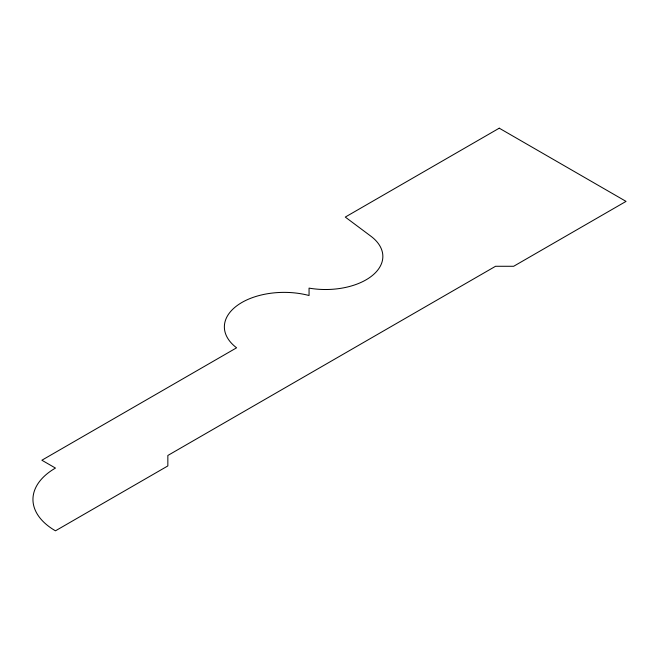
<?xml version="1.0" encoding="UTF-8"?>
<svg xmlns="http://www.w3.org/2000/svg" width="659" height="659" viewBox="0 0 659 659"><rect width="100%" height="100%" fill="white"/><g stroke="black" fill="none" stroke-linecap="round" stroke-linejoin="round"><path stroke-width="0.99" d="M499.25 128.184L345.283 217.075L370.893 236.21A57.3 33.082 0 0 1 372.763 275.182A57.3 33.082 0 0 1 309.055 288.115L309.055 295.512A59.78 34.515 0 0 0 237.471 305.323A59.78 34.515 0 0 0 236.597 347.804L41.871 460.229L55.463 468.071A76.848 44.367 0 0 0 55.463 530.816L167.847 465.929L167.847 455.468L495.543 266.277L513.658 266.277L626.05 201.39L499.25 128.184"/></g></svg>
